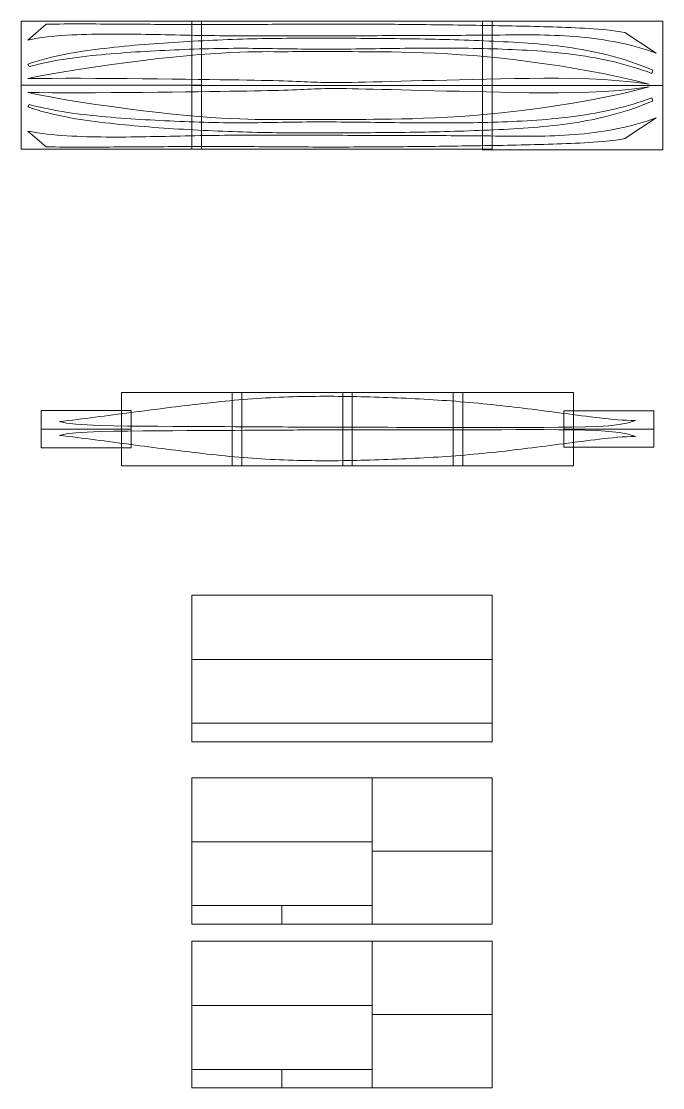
# Model space of a CAD drawing. Header units: millimetres. Extents: x -751 to 39822, y -9875 to 9310.
# Drawn here: x 13881 to 19221, y -9875 to -997 of the extents above; entities that cross this region are included whole.
import ezdxf

# ---------------------------------------------------------------- set-up
doc = ezdxf.new("R2010")
doc.units = ezdxf.units.MM
doc.header["$MEASUREMENT"] = 0
doc.layers.get('0').update_dxf_attribs({"lineweight": 0})

# ---------------------------------------------------------------- blocks, each defined once
blk = doc.blocks.new('sheet_1')
for points in [[(0, 1220), (0, 685.4), (2500, 685.4), (2500, 1220)], [(0, 155.5), (0, 0), (2500, 0), (2500, 155.5)]]:
    blk.add_lwpolyline(points, close=True)
at = {"color": 1}
blk.add_lwpolyline([(0, 0), (0, 685.4), (2500, 685.4), (2500, 155.5), (0, 155.5)], dxfattribs=at)
blk = doc.blocks.new('sheet_2')
for points in [[(0, 1220), (0, 687.7), (1499.8, 687.7), (1499.8, 1220)], [(1499.8, 1220), (1499.8, 610), (2500, 610), (2500, 1220)], [(0, 687.7), (0, 155.5), (1499.8, 155.5), (1499.8, 687.7)], [(749.9, 0), (749.9, 155.5), (0, 155.5), (0, 0)], [(1499.8, 0), (1499.8, 155.5), (749.9, 155.5), (749.9, 0)]]:
    blk.add_lwpolyline(points, close=True)
at = {"color": 1}
blk.add_lwpolyline([(2500, 0), (1499.8, 0), (1499.8, 610), (2500, 610)], close=True, dxfattribs=at)
blk = doc.blocks.new('sheet_3')
for points in [[(1499.8, 1220), (1499.8, 685.4), (0, 685.4), (0, 1220)], [(1499.8, 610), (2500, 610), (2500, 1220), (1499.8, 1220)], [(0, 0), (0, 150.7), (749.9, 150.7), (749.9, 0)], [(749.9, 0), (749.9, 150.7), (1499.8, 150.7), (1499.8, 0)]]:
    blk.add_lwpolyline(points, close=True)
at = {"color": 1}
for points in [[(0, 685.4), (1499.8, 685.4), (1499.8, 150.7), (0, 150.7)], [(1499.8, 0), (1499.8, 610), (2500, 610), (2500, 0)]]:
    blk.add_lwpolyline(points, close=True, dxfattribs=at)

msp = doc.modelspace()

# ---------------------------------------------------------------- linework, layer by layer
for points in [[(13881.01128, -997.11816), (13881.01128, -1529.37242), (15380.83937, -1529.37242), (15380.83937, -997.11816)], [(15300.83937, -997.11816), (15300.83937, -1531.75929), (17800.83937, -1531.75929), (17800.83937, -997.11816)], [(19220.66746, -997.11816), (19220.66746, -1531.75929), (17720.83937, -1531.75929), (17720.83937, -997.11816)], [(13881.01128, -1529.37242), (13881.01128, -2061.62668), (15380.83937, -2061.62668), (15380.83937, -1529.37242)], [(14716.37805, -4696.66227), (15716.54996, -4696.66227), (15716.54996, -4086.66227), (14716.37805, -4086.66227)], [(16556.72186, -4086.66227), (16556.72186, -4696.66227), (17556.89377, -4696.66227), (17556.89377, -4086.66227)], [(14796.37805, -4391.66227), (14796.37805, -4236.17079), (14046.464, -4236.17079), (14046.464, -4391.66227)], [(18397.06568, -4391.66227), (18397.06568, -4240.94453), (19146.97973, -4240.94453), (19146.97973, -4391.66227)], [(14046.464, -4391.66227), (14046.464, -4547.15375), (14796.37805, -4547.15375), (14796.37805, -4391.66227)], [(19146.97973, -4391.66227), (19146.97973, -4542.38001), (18397.06568, -4542.38001), (18397.06568, -4391.66227)]]:
    msp.add_lwpolyline(points, close=True)
at = {"color": 252}
for points in [[(19167.24761, -1262.11827), (18905.59743, -1089.7511), (18868.49477, -1083.54884), (18831.2831, -1078.05924), (18793.97501, -1073.2245), (18756.58142, -1068.98463), (18719.11153, -1065.28291), (18681.58132, -1062.06045), (18643.99833, -1059.25832), (18606.37517, -1056.81668), (18568.72611, -1054.67979), (18531.057, -1052.78659), (18493.38211, -1051.08039), (18455.71237, -1049.50225), (18418.055, -1048.01532), (18380.40842, -1046.6125), (18342.76929, -1045.28877), (18305.13597, -1044.04117), (18267.50852, -1042.86358), (18229.88361, -1041.75304), (18192.25961, -1040.70357), (18154.63658, -1039.71106), (18117.01117, -1038.77156), (18079.38008, -1037.87999), (18041.74504, -1037.03133), (18004.10105, -1036.22158), (17966.44981, -1035.44878), (17928.79308, -1034.70788), (17891.13087, -1033.99789), (17853.46492, -1033.31586), (17815.79359, -1032.6578), (17778.12196, -1032.02271), (17740.44838, -1031.4076), (17702.7746, -1030.8085), (17665.10063, -1030.22439), (17627.42821, -1029.65133), (17589.76075, -1029.08726), (17552.0949, -1028.5303), (17514.43233, -1027.98139), (17476.77304, -1027.4414), (17439.11528, -1026.91357), (17401.45905, -1026.39868), (17363.80434, -1025.89784), (17326.14942, -1025.41294), (17288.49598, -1024.94511), (17250.84059, -1024.49724), (17213.18494, -1024.06944), (17175.529, -1023.66454), (17137.87106, -1023.28365), (17100.21112, -1022.92678), (17062.54919, -1022.59286), (17024.88528, -1022.28192), (16987.2211, -1021.9919), (16949.55664, -1021.72395), (16911.89024, -1021.47499), (16874.22358, -1021.24603), (16836.55672, -1021.03401), (16798.88961, -1020.84), (16761.2223, -1020.66305), (16723.55647, -1020.50005), (16685.89046, -1020.3531), (16648.22595, -1020.22115), (16610.56122, -1020.10726), (16572.89793, -1020.01228), (16535.23438, -1019.93837), (16497.57054, -1019.88645), (16459.9064, -1019.85855), (16422.24362, -1019.85659), (16384.5805, -1019.88166), (16346.9187, -1019.93579), (16309.25482, -1020.01987), (16271.59221, -1020.13695), (16233.9275, -1020.28604), (16196.26412, -1020.4641), (16158.60043, -1020.66618), (16120.93646, -1020.8903), (16083.27227, -1021.13139), (16045.60791, -1021.3855), (16007.94344, -1021.64855), (15970.28059, -1021.91766), (15932.61603, -1022.18777), (15894.9532, -1022.45489), (15857.28876, -1022.71596), (15819.62613, -1022.96708), (15781.962, -1023.20412), (15744.29805, -1023.42627), (15706.63603, -1023.63035), (15668.97427, -1023.81342), (15631.31109, -1023.97554), (15593.64823, -1024.11268), (15555.98401, -1024.22372), (15518.32186, -1024.3048), (15480.65739, -1024.35588), (15442.99301, -1024.37292), (15405.32942, -1024.35502), (15367.66513, -1024.29913), (15329.99992, -1024.2091), (15292.3346, -1024.08816), (15254.66947, -1023.93818), (15217.00449, -1023.76428), (15179.33892, -1023.56935), (15141.67359, -1023.35632), (15104.00946, -1023.12841), (15066.34445, -1022.89042), (15028.68038, -1022.6445), (14991.01654, -1022.39454), (14953.35472, -1022.14463), (14915.69171, -1021.89562), (14878.03088, -1021.64872), (14840.36883, -1021.40379), (14802.70793, -1021.16188), (14765.04682, -1020.92299), (14727.38483, -1020.6871), (14689.7228, -1020.45413), (14652.06073, -1020.22427), (14614.39742, -1019.99827), (14576.73305, -1019.77639), (14539.06778, -1019.55837), (14501.4016, -1019.34542), (14463.73404, -1019.14745), (14426.06608, -1018.98141), (14388.39849, -1018.86544), (14350.73106, -1018.81649), (14313.06443, -1018.85047), (14275.39974, -1018.98553), (14237.73742, -1019.23871), (14200.07728, -1019.6268), (14162.42044, -1020.16807), (14124.76721, -1020.87727), (14087.1187, -1021.77363), (13934.43113, -1152.88462), (13974.77065, -1145.19217), (14015.2386, -1138.40924), (14055.82077, -1132.46891), (14096.50392, -1127.30709), (14137.27621, -1122.85633), (14178.12309, -1119.04961), (14219.03167, -1115.82173), (14259.98957, -1113.10747), (14300.98192, -1110.83873), (14341.99636, -1108.94925), (14383.01981, -1107.37498), (14424.04391, -1106.06772), (14465.0677, -1105.01042), (14506.09156, -1104.18621), (14547.11567, -1103.58198), (14588.14004, -1103.18182), (14629.16523, -1102.96961), (14670.18888, -1102.93145), (14711.21389, -1103.05128), (14752.23979, -1103.3142), (14793.26524, -1103.7051), (14834.29111, -1104.20902), (14875.31776, -1104.81088), (14916.34418, -1105.4968), (14957.37107, -1106.25277), (14998.39808, -1107.06471), (15039.42541, -1107.9186), (15080.45255, -1108.80059), (15121.47951, -1109.69652), (15162.50733, -1110.5915), (15203.53449, -1111.47142), (15244.56184, -1112.32333), (15285.58887, -1113.13434), (15326.61563, -1113.9002), (15367.64267, -1114.61714), (15408.66952, -1115.2831), (15449.69706, -1115.89505), (15490.72446, -1116.45092), (15531.75179, -1116.94684), (15572.78076, -1117.37982), (15613.80888, -1117.74768), (15654.83955, -1118.04768), (15695.87114, -1118.27657), (15736.90191, -1118.43652), (15777.93347, -1118.53448), (15818.96741, -1118.57845), (15860.00025, -1118.57642), (15901.03357, -1118.53632), (15942.06897, -1118.46627), (15983.10125, -1118.37525), (16024.1371, -1118.27024), (16065.16964, -1118.15915), (16106.20383, -1118.05111), (16147.23789, -1117.95305), (16188.27011, -1117.86702), (16229.30389, -1117.79093), (16270.33589, -1117.72187), (16311.36782, -1117.65875), (16352.39969, -1117.59969), (16393.43157, -1117.54062), (16434.46342, -1117.48258), (16475.49703, -1117.42054), (16516.52899, -1117.35449), (16557.56104, -1117.28139), (16598.5949, -1117.19935), (16639.62886, -1117.1093), (16680.6629, -1117.01322), (16721.69534, -1116.91023), (16762.72955, -1116.80313), (16803.76377, -1116.69207), (16844.79635, -1116.57806), (16885.83064, -1116.462), (16926.86324, -1116.34592), (16967.89586, -1116.22879), (17008.92675, -1116.11374), (17049.95932, -1115.99973), (17090.99022, -1115.88458), (17132.02286, -1115.76555), (17173.05387, -1115.64144), (17214.0867, -1115.50739), (17255.11796, -1115.36328), (17296.14941, -1115.20524), (17337.18104, -1115.03213), (17378.21461, -1114.84009), (17419.24675, -1114.62797), (17460.28087, -1114.39296), (17501.31527, -1114.13591), (17542.34824, -1113.85781), (17583.38316, -1113.56079), (17624.41826, -1113.24871), (17665.45186, -1112.9216), (17706.48731, -1112.58256), (17747.5212, -1112.23257), (17788.55351, -1111.87444), (17829.58588, -1111.51133), (17870.61662, -1111.1432), (17911.64562, -1110.77806), (17952.67425, -1110.44298), (17993.70036, -1110.17178), (18034.72695, -1109.99566), (18075.75022, -1109.9475), (18116.77143, -1110.06032), (18157.79356, -1110.36607), (18198.81282, -1110.89697), (18239.83216, -1111.68677), (18280.84949, -1112.76664), (18321.86439, -1114.16948), (18362.87477, -1115.92629), (18403.87188, -1118.0589), (18444.8503, -1120.59438), (18485.7945, -1123.55441), (18526.70248, -1126.96506), (18567.56036, -1130.85012), (18608.36445, -1135.23447), (18649.1009, -1140.14098), (18689.76601, -1145.59569), (18730.34763, -1151.62041), (18770.83865, -1158.24201), (18811.22523, -1165.48225), (18851.49019, -1173.36205), (18891.61627, -1181.90614), (18931.58968, -1191.13333), (18971.38979, -1201.06827), (19011.00277, -1211.73191), (19050.41311, -1223.14706), (19089.60188, -1235.3355), (19128.5519, -1248.31801), (19167.24761, -1262.11827)], [(19138.96103, -1404.14002), (19129.953, -1430.093), (19091.82348, -1416.01046), (19053.42467, -1402.60481), (19014.77375, -1389.85679), (18975.88956, -1377.75003), (18936.78583, -1366.26863), (18897.48312, -1355.39454), (18857.99687, -1345.11222), (18818.34762, -1335.40415), (18778.54743, -1326.25302), (18738.61854, -1317.64134), (18698.57638, -1309.55457), (18658.43812, -1301.97328), (18618.22259, -1294.88212), (18577.94694, -1288.26337), (18537.62493, -1282.09991), (18497.26527, -1276.37307), (18456.86822, -1271.06201), (18416.43743, -1266.14527), (18375.97314, -1261.60424), (18335.47731, -1257.41691), (18294.95022, -1253.56212), (18254.39548, -1250.02113), (18213.81336, -1246.77259), (18173.2075, -1243.79691), (18132.57817, -1241.07191), (18091.92562, -1238.57777), (18051.2535, -1236.29423), (18010.56205, -1234.20062), (17969.85493, -1232.27667), (17929.13227, -1230.51171), (17888.39584, -1228.89949), (17847.64737, -1227.43717), (17806.88861, -1226.11968), (17766.12131, -1224.94314), (17725.34553, -1223.90249), (17684.5664, -1222.99388), (17643.78058, -1222.21305), (17602.99492, -1221.55516), (17562.20776, -1221.01648), (17521.42424, -1220.59282), (17480.64271, -1220.28012), (17439.86495, -1220.07262), (17399.09268, -1219.96698), (17358.32596, -1219.95843), (17317.56831, -1220.03722), (17276.81472, -1220.19785), (17236.06528, -1220.43169), (17195.3201, -1220.73146), (17154.57588, -1221.08933), (17113.83612, -1221.49721), (17073.09752, -1221.94727), (17032.35847, -1222.43306), (16991.61741, -1222.9449), (16950.87607, -1223.47791), (16910.1346, -1224.02175), (16869.38799, -1224.57061), (16828.63804, -1225.11537), (16787.88314, -1225.65007), (16747.12517, -1226.16593), (16706.36405, -1226.65652), (16665.59996, -1227.11304), (16624.83298, -1227.53057), (16584.06491, -1227.90016), (16543.29753, -1228.21473), (16502.52922, -1228.46831), (16461.7618, -1228.65095), (16420.99532, -1228.75842), (16380.22991, -1228.78105), (16339.46903, -1228.71246), (16298.70769, -1228.54514), (16257.95277, -1228.27172), (16217.2009, -1227.88961), (16176.45195, -1227.41034), (16135.70731, -1226.85712), (16094.96336, -1226.2487), (16054.22321, -1225.60764), (16013.48154, -1224.95251), (15972.73978, -1224.30516), (15931.99767, -1223.68491), (15891.25325, -1223.11475), (15850.50628, -1222.61248), (15809.75648, -1222.20025), (15769.00191, -1221.89889), (15728.244, -1221.72857), (15687.4791, -1221.71006), (15646.70868, -1221.8615), (15605.93438, -1222.18817), (15565.15459, -1222.6814), (15524.37281, -1223.3338), (15483.58997, -1224.13826), (15442.80803, -1225.08667), (15402.0291, -1226.17314), (15361.2548, -1227.38973), (15320.48575, -1228.72831), (15279.72423, -1230.18214), (15238.97236, -1231.7438), (15198.2304, -1233.40583), (15157.50118, -1235.15998), (15116.78578, -1237.00033), (15076.08549, -1238.91877), (15035.40131, -1240.9165), (14994.73192, -1243.00349), (14954.07435, -1245.18851), (14913.42827, -1247.48273), (14872.79289, -1249.89631), (14832.16469, -1252.43969), (14791.5439, -1255.12136), (14750.92816, -1257.95398), (14710.31736, -1260.94567), (14669.70848, -1264.10844), (14629.10024, -1267.45037), (14588.49197, -1270.98299), (14547.88085, -1274.71575), (14507.26724, -1278.66066), (14466.65263, -1282.83333), (14426.05166, -1287.26934), (14385.47909, -1292.00562), (14344.94921, -1297.07859), (14304.47577, -1302.52516), (14264.07509, -1308.38179), (14223.76076, -1314.68556), (14183.54755, -1321.47257), (14143.44975, -1328.78006), (14103.48282, -1336.64331), (14063.66169, -1345.10143), (14024.00048, -1354.18848), (13984.51296, -1363.94273), (13945.21572, -1374.40064), (13945.21572, -1374.40064), (13934.43113, -1353.81367), (13973.36703, -1340.67724), (14012.52624, -1328.39544), (14051.89422, -1316.92555), (14091.45663, -1306.2239), (14131.19894, -1296.24676), (14171.10864, -1286.95267), (14211.17035, -1278.29672), (14251.37076, -1270.23539), (14291.69512, -1262.72769), (14332.12912, -1255.72737), (14372.65921, -1249.19346), (14413.27003, -1243.08239), (14453.95026, -1237.35035), (14494.68216, -1231.9541), (14535.45426, -1226.85013), (14576.25253, -1221.99561), (14617.06286, -1217.35325), (14657.88493, -1212.91003), (14698.71746, -1208.65795), (14739.55971, -1204.59009), (14780.41262, -1200.6983), (14821.27575, -1196.97667), (14862.14754, -1193.41619), (14903.02958, -1190.00995), (14943.92061, -1186.75065), (14984.82107, -1183.63151), (15025.7297, -1180.64355), (15066.64692, -1177.78068), (15107.57249, -1175.03493), (15148.50583, -1172.39918), (15189.44685, -1169.86666), (15230.39447, -1167.42821), (15271.35028, -1165.07996), (15312.31278, -1162.81951), (15353.28243, -1160.65043), (15394.25754, -1158.57236), (15435.23876, -1156.58835), (15476.22555, -1154.69942), (15517.21929, -1152.90557), (15558.21568, -1151.20981), (15599.21762, -1149.61201), (15640.22506, -1148.11537), (15681.23463, -1146.71985), (15722.24967, -1145.42737), (15763.26849, -1144.23875), (15804.28937, -1143.15633), (15845.31227, -1142.18199), (15886.3406, -1141.31575), (15927.36926, -1140.55739), (15968.40001, -1139.90303), (16009.43291, -1139.34693), (16050.46636, -1138.8816), (16091.50213, -1138.50148), (16132.53861, -1138.20028), (16173.57587, -1137.97107), (16214.61399, -1137.80893), (16255.65136, -1137.70673), (16296.69143, -1137.65875), (16337.72922, -1137.65766), (16378.76648, -1137.69838), (16419.80331, -1137.77433), (16460.83977, -1137.87923), (16501.87425, -1138.00696), (16542.90853, -1138.15078), (16583.94095, -1138.30762), (16624.97152, -1138.4773), (16666.00019, -1138.66305), (16707.02861, -1138.86895), (16748.05503, -1139.0987), (16789.08274, -1139.35438), (16830.10848, -1139.63915), (16871.1338, -1139.95678), (16912.15869, -1140.30963), (16953.18476, -1140.70245), (16994.21031, -1141.1371), (17035.23529, -1141.61679), (17076.26137, -1142.14459), (17117.28847, -1142.7254), (17158.31659, -1143.36025), (17199.34397, -1144.05385), (17240.37398, -1144.80778), (17281.40488, -1145.62555), (17322.43495, -1146.50954), (17363.46588, -1147.46025), (17404.49593, -1148.48123), (17445.52507, -1149.57401), (17486.5533, -1150.73976), (17527.57887, -1151.98253), (17568.60177, -1153.30351), (17609.62197, -1154.70404), (17650.63944, -1156.18786), (17691.65247, -1157.75545), (17732.66272, -1159.40921), (17773.66676, -1161.1528), (17814.66629, -1162.98627), (17855.65958, -1164.9128), (17896.64823, -1166.93816), (17937.62693, -1169.08245), (17978.59535, -1171.37073), (18019.54643, -1173.82662), (18060.48155, -1176.47434), (18101.39702, -1179.33891), (18142.28744, -1182.44517), (18183.15083, -1185.81612), (18223.98689, -1189.4758), (18264.79022, -1193.44989), (18305.55881, -1197.76291), (18346.289, -1202.43717), (18386.97877, -1207.49805), (18427.62442, -1212.97141), (18468.22228, -1218.87923), (18508.77205, -1225.24639), (18549.26493, -1232.09717), (18589.69059, -1239.44786), (18630.03016, -1247.3155), (18670.26483, -1255.71594), (18710.38082, -1264.66697), (18750.36099, -1274.1853), (18790.18821, -1284.28578), (18829.84535, -1294.98514), (18869.31355, -1306.30126), (18908.58078, -1318.2489), (18947.62647, -1330.84574), (18986.4352, -1344.10869), (19024.98813, -1358.05243), (19063.2732, -1372.69492), (19101.26988, -1388.05182), (19138.96103, -1404.14002), (19138.96103, -1404.14002)], [(19108.64164, -1520.31898), (18988.62711, -1489.51553), (18863.64387, -1460.88838), (18738.52347, -1434.91349), (18613.39969, -1411.12148), (18488.4791, -1389.20247), (18364.02249, -1368.97645), (18240.35835, -1350.36146), (18117.86093, -1333.35142), (17996.94846, -1317.99949), (17878.06291, -1304.39745), (17761.66487, -1292.66147), (17648.17429, -1282.8144), (17537.93998, -1274.69656), (17431.30401, -1268.13252), (17328.60842, -1262.94736), (17230.19866, -1258.96244), (17136.41509, -1256.00046), (17047.60314, -1253.88346), (16964.10487, -1252.4343), (16886.26403, -1251.47537), (16814.42267, -1250.82852), (16748.88212, -1250.32543), (16689.43596, -1249.89837), (16635.55578, -1249.54141), (16586.70142, -1249.25151), (16542.33778, -1249.02444), (16501.92977, -1248.85646), (16464.9406, -1248.74351), (16430.83348, -1248.68137), (16399.07162, -1248.66647), (16369.11994, -1248.69339), (16340.44335, -1248.75842), (16312.52367, -1248.85443), (16284.9308, -1248.97449), (16257.25327, -1249.11046), (16229.07789, -1249.25439), (16199.99659, -1249.39731), (16169.59448, -1249.53058), (16137.46179, -1249.64437), (16103.18872, -1249.72836), (16066.36041, -1249.77543), (16026.56877, -1249.77346), (15983.39893, -1249.71758), (15936.40555, -1249.67948), (15885.07215, -1249.85152), (15828.88735, -1250.43843), (15767.33299, -1251.64544), (15699.89599, -1253.67439), (15626.05988, -1256.7295), (15545.30651, -1261.0116), (15457.12344, -1266.72338), (15360.99256, -1274.06652), (15256.40044, -1283.24236), (15142.96049, -1294.42954), (15021.81553, -1307.55947), (14895.08849, -1322.39951), (14764.91248, -1338.71444), (14633.41651, -1356.26854), (14502.71657, -1374.82849), (14374.91444, -1394.15756), (14252.08648, -1414.02053), (14136.27549, -1434.18355), (14029.45951, -1454.40856), (13934.43113, -1474.32009), (14028.74538, -1472.79251), (14135.08536, -1471.78244), (14250.28641, -1471.3315), (14372.39335, -1471.36842), (14499.39826, -1471.82054), (14629.25339, -1472.61251), (14759.88932, -1473.67051), (14889.22341, -1474.92137), (15015.15949, -1476.29043), (15135.59545, -1477.70436), (15248.44037, -1479.08951), (15352.57647, -1480.40337), (15448.39442, -1481.65051), (15536.41425, -1482.84143), (15617.16085, -1483.98748), (15691.15613, -1485.10051), (15758.91994, -1486.19338), (15820.98061, -1487.27949), (15877.86137, -1488.37457), (15930.08885, -1489.49437), (15978.18798, -1490.65853), (16022.68201, -1491.88451), (16063.98918, -1493.17449), (16102.4651, -1494.52137), (16138.4569, -1495.91142), (16172.31002, -1497.3284), (16204.36652, -1498.74945), (16234.97013, -1500.1495), (16264.46122, -1501.49942), (16293.18016, -1502.76536), (16321.47237, -1503.90954), (16349.68499, -1504.89337), (16378.21935, -1505.68145), (16407.63594, -1506.2604), (16438.53758, -1506.62142), (16471.5271, -1506.76146), (16507.20902, -1506.67442), (16546.18109, -1506.35946), (16589.04105, -1505.81336), (16636.38665, -1505.03544), (16688.80886, -1504.02638), (16746.90543, -1502.78551), (16811.25727, -1501.31451), (16882.09617, -1499.62236), (16959.10559, -1497.73447), (17041.91636, -1495.67537), (17130.16273, -1493.47048), (17223.47387, -1491.1435), (17321.48739, -1488.72051), (17423.83245, -1486.22539), (17530.14331, -1483.68149), (17640.05419, -1481.1144), (17753.19425, -1478.55137), (17869.20113, -1476.03152), (17987.69891, -1473.73045), (18108.32012, -1471.92349), (18230.71425, -1470.9124), (18354.55449, -1471.03449), (18479.53604, -1472.66839), (18605.39304, -1476.24539), (18731.8952, -1482.26536), (18858.83932, -1491.29946), (18986.06115, -1504.00251), (19108.64164, -1520.31898)], [(19108.64164, -1543.20393), (18988.62711, -1574.00738), (18863.64387, -1602.63453), (18738.52347, -1628.60942), (18613.39969, -1652.40143), (18488.4791, -1674.32044), (18364.02249, -1694.54646), (18240.35835, -1713.16145), (18117.86093, -1730.17149), (17996.94846, -1745.52342), (17878.06291, -1759.12546), (17761.66487, -1770.86144), (17648.17429, -1780.70851), (17537.93998, -1788.82635), (17431.30401, -1795.39039), (17328.60842, -1800.57555), (17230.19866, -1804.56047), (17136.41509, -1807.52245), (17047.60314, -1809.63945), (16964.10487, -1811.08861), (16886.26403, -1812.04754), (16814.42267, -1812.6944), (16748.88212, -1813.19748), (16689.43596, -1813.62454), (16635.55578, -1813.9815), (16586.70142, -1814.2714), (16542.33778, -1814.49847), (16501.92977, -1814.66645), (16464.9406, -1814.7794), (16430.83348, -1814.84154), (16399.07162, -1814.85644), (16369.11994, -1814.82952), (16340.44335, -1814.7645), (16312.52367, -1814.66848), (16284.9308, -1814.54843), (16257.25327, -1814.41245), (16229.07789, -1814.26852), (16199.99659, -1814.1256), (16169.59448, -1813.99234), (16137.46179, -1813.87854), (16103.18872, -1813.79455), (16066.36041, -1813.74748), (16026.56877, -1813.74945), (15983.39893, -1813.80533), (15936.40555, -1813.84343), (15885.07215, -1813.67139), (15828.88735, -1813.08448), (15767.33299, -1811.87747), (15699.89599, -1809.84852), (15626.05988, -1806.79341), (15545.30651, -1802.51131), (15457.12344, -1796.79953), (15360.99256, -1789.45639), (15256.40044, -1780.28055), (15142.96049, -1769.09338), (15021.81553, -1755.96344), (14895.08849, -1741.1234), (14764.91248, -1724.80848), (14633.41651, -1707.25437), (14502.71657, -1688.69442), (14374.91444, -1669.36536), (14252.08648, -1649.50239), (14136.27549, -1629.33936), (14029.45951, -1609.11435), (13934.43113, -1589.20282), (14028.74538, -1590.7304), (14135.08536, -1591.74047), (14250.28641, -1592.19141), (14372.39335, -1592.15449), (14499.39826, -1591.70237), (14629.25339, -1590.9104), (14759.88932, -1589.85241), (14889.22341, -1588.60154), (15015.15949, -1587.23248), (15135.59545, -1585.81855), (15248.44037, -1584.4334), (15352.57647, -1583.11954), (15448.39442, -1581.8724), (15536.41425, -1580.68148), (15617.16085, -1579.53543), (15691.15613, -1578.42241), (15758.91994, -1577.32953), (15820.98061, -1576.24342), (15877.86137, -1575.14835), (15930.08885, -1574.02854), (15978.18798, -1572.86438), (16022.68201, -1571.6384), (16063.98918, -1570.34842), (16102.4651, -1569.00155), (16138.4569, -1567.61149), (16172.31002, -1566.19451), (16204.36652, -1564.77346), (16234.97013, -1563.37341), (16264.46122, -1562.02349), (16293.18016, -1560.75755), (16321.47237, -1559.61337), (16349.68499, -1558.62954), (16378.21935, -1557.84146), (16407.63594, -1557.26251), (16438.53758, -1556.90149), (16471.5271, -1556.76146), (16507.20902, -1556.84849), (16546.18109, -1557.16345), (16589.04105, -1557.70955), (16636.38665, -1558.48747), (16688.80886, -1559.49653), (16746.90543, -1560.7374), (16811.25727, -1562.2084), (16882.09617, -1563.90055), (16959.10559, -1565.78845), (17041.91636, -1567.84754), (17130.16273, -1570.05243), (17223.47387, -1572.37941), (17321.48739, -1574.8024), (17423.83245, -1577.29752), (17530.14331, -1579.84142), (17640.05419, -1582.40851), (17753.19425, -1584.97154), (17869.20113, -1587.49139), (17987.69891, -1589.79246), (18108.32012, -1591.59942), (18230.71425, -1592.61051), (18354.55449, -1592.48842), (18479.53604, -1590.85452), (18605.39304, -1587.27752), (18731.8952, -1581.25755), (18858.83932, -1572.22345), (18986.06115, -1559.5204), (19108.64164, -1543.20393)], [(19138.96103, -1659.38289), (19129.953, -1633.42991), (19091.82348, -1647.51245), (19053.42467, -1660.9181), (19014.77375, -1673.66613), (18975.88956, -1685.77288), (18936.78583, -1697.25429), (18897.48312, -1708.12837), (18857.99687, -1718.41069), (18818.34762, -1728.11876), (18778.54743, -1737.26989), (18738.61854, -1745.88157), (18698.57638, -1753.96834), (18658.43812, -1761.54963), (18618.22259, -1768.64079), (18577.94694, -1775.25954), (18537.62493, -1781.423), (18497.26527, -1787.14984), (18456.86822, -1792.4609), (18416.43743, -1797.37764), (18375.97314, -1801.91867), (18335.47731, -1806.106), (18294.95022, -1809.96079), (18254.39548, -1813.50178), (18213.81336, -1816.75032), (18173.2075, -1819.726), (18132.57817, -1822.451), (18091.92562, -1824.94514), (18051.2535, -1827.22868), (18010.56205, -1829.32229), (17969.85493, -1831.24624), (17929.13227, -1833.0112), (17888.39584, -1834.62342), (17847.64737, -1836.08574), (17806.88861, -1837.40323), (17766.12131, -1838.57977), (17725.34553, -1839.62042), (17684.5664, -1840.52903), (17643.78058, -1841.30986), (17602.99492, -1841.96775), (17562.20776, -1842.50643), (17521.42424, -1842.93009), (17480.64271, -1843.24279), (17439.86495, -1843.45029), (17399.09268, -1843.55593), (17358.32596, -1843.56448), (17317.56831, -1843.48569), (17276.81472, -1843.32506), (17236.06528, -1843.09122), (17195.3201, -1842.79145), (17154.57588, -1842.43359), (17113.83612, -1842.02571), (17073.09752, -1841.57564), (17032.35847, -1841.08985), (16991.61741, -1840.57801), (16950.87607, -1840.045), (16910.1346, -1839.50116), (16869.38799, -1838.9523), (16828.63804, -1838.40754), (16787.88314, -1837.87284), (16747.12517, -1837.35698), (16706.36405, -1836.86639), (16665.59996, -1836.40987), (16624.83298, -1835.99234), (16584.06491, -1835.62275), (16543.29753, -1835.30819), (16502.52922, -1835.0546), (16461.7618, -1834.87196), (16420.99532, -1834.7645), (16380.22991, -1834.74186), (16339.46903, -1834.81045), (16298.70769, -1834.97777), (16257.95277, -1835.25119), (16217.2009, -1835.6333), (16176.45195, -1836.11257), (16135.70731, -1836.66579), (16094.96336, -1837.27421), (16054.22321, -1837.91527), (16013.48154, -1838.57041), (15972.73978, -1839.21775), (15931.99767, -1839.838), (15891.25325, -1840.40816), (15850.50628, -1840.91044), (15809.75648, -1841.32266), (15769.00191, -1841.62402), (15728.244, -1841.79434), (15687.4791, -1841.81286), (15646.70868, -1841.66141), (15605.93438, -1841.33474), (15565.15459, -1840.84151), (15524.37281, -1840.18911), (15483.58997, -1839.38465), (15442.80803, -1838.43624), (15402.0291, -1837.34977), (15361.2548, -1836.13318), (15320.48575, -1834.7946), (15279.72423, -1833.34077), (15238.97236, -1831.77911), (15198.2304, -1830.11708), (15157.50118, -1828.36293), (15116.78578, -1826.52258), (15076.08549, -1824.60414), (15035.40131, -1822.60641), (14994.73192, -1820.51942), (14954.07435, -1818.3344), (14913.42827, -1816.04018), (14872.79289, -1813.6266), (14832.16469, -1811.08322), (14791.5439, -1808.40155), (14750.92816, -1805.56893), (14710.31736, -1802.57724), (14669.70848, -1799.41448), (14629.10024, -1796.07254), (14588.49197, -1792.53992), (14547.88085, -1788.80716), (14507.26724, -1784.86225), (14466.65263, -1780.68958), (14426.05166, -1776.25357), (14385.47909, -1771.51729), (14344.94921, -1766.44433), (14304.47577, -1760.99775), (14264.07509, -1755.14112), (14223.76076, -1748.83735), (14183.54755, -1742.05035), (14143.44975, -1734.74285), (14103.48282, -1726.87961), (14063.66169, -1718.42148), (14024.00048, -1709.33443), (13984.51296, -1699.58018), (13945.21572, -1689.12227), (13945.21572, -1689.12227), (13934.43113, -1709.70924), (13973.36703, -1722.84567), (14012.52624, -1735.12748), (14051.89422, -1746.59736), (14091.45663, -1757.29901), (14131.19894, -1767.27615), (14171.10864, -1776.57024), (14211.17035, -1785.22619), (14251.37076, -1793.28752), (14291.69512, -1800.79522), (14332.12912, -1807.79554), (14372.65921, -1814.32946), (14413.27003, -1820.44052), (14453.95026, -1826.17256), (14494.68216, -1831.56881), (14535.45426, -1836.67278), (14576.25253, -1841.5273), (14617.06286, -1846.16966), (14657.88493, -1850.61289), (14698.71746, -1854.86496), (14739.55971, -1858.93283), (14780.41262, -1862.82461), (14821.27575, -1866.54624), (14862.14754, -1870.10672), (14903.02958, -1873.51296), (14943.92061, -1876.77226), (14984.82107, -1879.8914), (15025.7297, -1882.87936), (15066.64692, -1885.74223), (15107.57249, -1888.48798), (15148.50583, -1891.12373), (15189.44685, -1893.65625), (15230.39447, -1896.0947), (15271.35028, -1898.44295), (15312.31278, -1900.7034), (15353.28243, -1902.87248), (15394.25754, -1904.95055), (15435.23876, -1906.93456), (15476.22555, -1908.82349), (15517.21929, -1910.61734), (15558.21568, -1912.3131), (15599.21762, -1913.91091), (15640.22506, -1915.40754), (15681.23463, -1916.80306), (15722.24967, -1918.09554), (15763.26849, -1919.28416), (15804.28937, -1920.36658), (15845.31227, -1921.34093), (15886.3406, -1922.20716), (15927.36926, -1922.96552), (15968.40001, -1923.61988), (16009.43291, -1924.17598), (16050.46636, -1924.64131), (16091.50213, -1925.02143), (16132.53861, -1925.32263), (16173.57587, -1925.55184), (16214.61399, -1925.71398), (16255.65136, -1925.81618), (16296.69143, -1925.86416), (16337.72922, -1925.86525), (16378.76648, -1925.82453), (16419.80331, -1925.74858), (16460.83977, -1925.64369), (16501.87425, -1925.51595), (16542.90853, -1925.37213), (16583.94095, -1925.21529), (16624.97152, -1925.04561), (16666.00019, -1924.85986), (16707.02861, -1924.65396), (16748.05503, -1924.42421), (16789.08274, -1924.16854), (16830.10848, -1923.88376), (16871.1338, -1923.56613), (16912.15869, -1923.21328), (16953.18476, -1922.82046), (16994.21031, -1922.38581), (17035.23529, -1921.90612), (17076.26137, -1921.37832), (17117.28847, -1920.79751), (17158.31659, -1920.16266), (17199.34397, -1919.46906), (17240.37398, -1918.71514), (17281.40488, -1917.89736), (17322.43495, -1917.01337), (17363.46588, -1916.06266), (17404.49593, -1915.04168), (17445.52507, -1913.9489), (17486.5533, -1912.78315), (17527.57887, -1911.54038), (17568.60177, -1910.2194), (17609.62197, -1908.81887), (17650.63944, -1907.33505), (17691.65247, -1905.76746), (17732.66272, -1904.11371), (17773.66676, -1902.37011), (17814.66629, -1900.53664), (17855.65958, -1898.61012), (17896.64823, -1896.58475), (17937.62693, -1894.44046), (17978.59535, -1892.15218), (18019.54643, -1889.6963), (18060.48155, -1887.04857), (18101.39702, -1884.184), (18142.28744, -1881.07774), (18183.15083, -1877.70679), (18223.98689, -1874.04711), (18264.79022, -1870.07302), (18305.55881, -1865.76001), (18346.289, -1861.08574), (18386.97877, -1856.02486), (18427.62442, -1850.5515), (18468.22228, -1844.64368), (18508.77205, -1838.27652), (18549.26493, -1831.42575), (18589.69059, -1824.07506), (18630.03016, -1816.20741), (18670.26483, -1807.80697), (18710.38082, -1798.85594), (18750.36099, -1789.33761), (18790.18821, -1779.23713), (18829.84535, -1768.53777), (18869.31355, -1757.22165), (18908.58078, -1745.27401), (18947.62647, -1732.67717), (18986.4352, -1719.41422), (19024.98813, -1705.47048), (19063.2732, -1690.82799), (19101.26988, -1675.47109), (19138.96103, -1659.38289), (19138.96103, -1659.38289)], [(19167.24761, -1801.40464), (18905.59743, -1973.77182), (18868.49477, -1979.97407), (18831.2831, -1985.46367), (18793.97501, -1990.29841), (18756.58142, -1994.53828), (18719.11153, -1998.24), (18681.58132, -2001.46247), (18643.99833, -2004.26459), (18606.37517, -2006.70623), (18568.72611, -2008.84312), (18531.057, -2010.73632), (18493.38211, -2012.44252), (18455.71237, -2014.02066), (18418.055, -2015.50759), (18380.40842, -2016.91041), (18342.76929, -2018.23414), (18305.13597, -2019.48175), (18267.50852, -2020.65933), (18229.88361, -2021.76987), (18192.25961, -2022.81934), (18154.63658, -2023.81186), (18117.01117, -2024.75135), (18079.38008, -2025.64292), (18041.74504, -2026.49158), (18004.10105, -2027.30133), (17966.44981, -2028.07413), (17928.79308, -2028.81504), (17891.13087, -2029.52502), (17853.46492, -2030.20705), (17815.79359, -2030.86511), (17778.12196, -2031.5002), (17740.44838, -2032.11531), (17702.7746, -2032.71441), (17665.10063, -2033.29852), (17627.42821, -2033.87159), (17589.76075, -2034.43565), (17552.0949, -2034.99261), (17514.43233, -2035.54152), (17476.77304, -2036.08151), (17439.11528, -2036.60934), (17401.45905, -2037.12424), (17363.80434, -2037.62507), (17326.14942, -2038.10997), (17288.49598, -2038.5778), (17250.84059, -2039.02567), (17213.18494, -2039.45347), (17175.529, -2039.85837), (17137.87106, -2040.23926), (17100.21112, -2040.59613), (17062.54919, -2040.93005), (17024.88528, -2041.24099), (16987.2211, -2041.53101), (16949.55664, -2041.79896), (16911.89024, -2042.04792), (16874.22358, -2042.27688), (16836.55672, -2042.4889), (16798.88961, -2042.68292), (16761.2223, -2042.85986), (16723.55647, -2043.02286), (16685.89046, -2043.16981), (16648.22595, -2043.30177), (16610.56122, -2043.41565), (16572.89793, -2043.51063), (16535.23438, -2043.58454), (16497.57054, -2043.63646), (16459.9064, -2043.66436), (16422.24362, -2043.66632), (16384.5805, -2043.64125), (16346.9187, -2043.58712), (16309.25482, -2043.50305), (16271.59221, -2043.38596), (16233.9275, -2043.23687), (16196.26412, -2043.05882), (16158.60043, -2042.85674), (16120.93646, -2042.63261), (16083.27227, -2042.39152), (16045.60791, -2042.13741), (16007.94344, -2041.87436), (15970.28059, -2041.60526), (15932.61603, -2041.33514), (15894.9532, -2041.06802), (15857.28876, -2040.80695), (15819.62613, -2040.55583), (15781.962, -2040.31879), (15744.29805, -2040.09665), (15706.63603, -2039.89256), (15668.97427, -2039.70949), (15631.31109, -2039.54737), (15593.64823, -2039.41023), (15555.98401, -2039.2992), (15518.32186, -2039.21811), (15480.65739, -2039.16703), (15442.99301, -2039.14999), (15405.32942, -2039.16789), (15367.66513, -2039.22379), (15329.99992, -2039.31381), (15292.3346, -2039.43475), (15254.66947, -2039.58473), (15217.00449, -2039.75863), (15179.33892, -2039.95356), (15141.67359, -2040.16659), (15104.00946, -2040.39451), (15066.34445, -2040.63249), (15028.68038, -2040.87841), (14991.01654, -2041.12837), (14953.35472, -2041.37829), (14915.69171, -2041.62729), (14878.03088, -2041.87419), (14840.36883, -2042.11912), (14802.70793, -2042.36103), (14765.04682, -2042.59992), (14727.38483, -2042.83582), (14689.7228, -2043.06878), (14652.06073, -2043.29864), (14614.39742, -2043.52465), (14576.73305, -2043.74652), (14539.06778, -2043.96454), (14501.4016, -2044.1775), (14463.73404, -2044.37546), (14426.06608, -2044.5415), (14388.39849, -2044.65747), (14350.73106, -2044.70642), (14313.06443, -2044.67244), (14275.39974, -2044.53739), (14237.73742, -2044.2842), (14200.07728, -2043.89611), (14162.42044, -2043.35484), (14124.76721, -2042.64564), (14087.1187, -2041.74928), (13934.43113, -1910.63829), (13974.77065, -1918.33074), (14015.2386, -1925.11367), (14055.82077, -1931.054), (14096.50392, -1936.21582), (14137.27621, -1940.66658), (14178.12309, -1944.47331), (14219.03167, -1947.70118), (14259.98957, -1950.41544), (14300.98192, -1952.68418), (14341.99636, -1954.57366), (14383.01981, -1956.14793), (14424.04391, -1957.45519), (14465.0677, -1958.51249), (14506.09156, -1959.3367), (14547.11567, -1959.94093), (14588.14004, -1960.34109), (14629.16523, -1960.5533), (14670.18888, -1960.59146), (14711.21389, -1960.47163), (14752.23979, -1960.20872), (14793.26524, -1959.81781), (14834.29111, -1959.31389), (14875.31776, -1958.71203), (14916.34418, -1958.02611), (14957.37107, -1957.27014), (14998.39808, -1956.4582), (15039.42541, -1955.60431), (15080.45255, -1954.72232), (15121.47951, -1953.82639), (15162.50733, -1952.93141), (15203.53449, -1952.05149), (15244.56184, -1951.19958), (15285.58887, -1950.38857), (15326.61563, -1949.62271), (15367.64267, -1948.90577), (15408.66952, -1948.23981), (15449.69706, -1947.62786), (15490.72446, -1947.07199), (15531.75179, -1946.57607), (15572.78076, -1946.14309), (15613.80888, -1945.77523), (15654.83955, -1945.47523), (15695.87114, -1945.24634), (15736.90191, -1945.08639), (15777.93347, -1944.98843), (15818.96741, -1944.94446), (15860.00025, -1944.94649), (15901.03357, -1944.98659), (15942.06897, -1945.05664), (15983.10125, -1945.14766), (16024.1371, -1945.25267), (16065.16964, -1945.36376), (16106.20383, -1945.4718), (16147.23789, -1945.56986), (16188.27011, -1945.65589), (16229.30389, -1945.73198), (16270.33589, -1945.80104), (16311.36782, -1945.86416), (16352.39969, -1945.92323), (16393.43157, -1945.98229), (16434.46342, -1946.04033), (16475.49703, -1946.10237), (16516.52899, -1946.16842), (16557.56104, -1946.24152), (16598.5949, -1946.32356), (16639.62886, -1946.41361), (16680.6629, -1946.50969), (16721.69534, -1946.61268), (16762.72955, -1946.71978), (16803.76377, -1946.83084), (16844.79635, -1946.94485), (16885.83064, -1947.06091), (16926.86324, -1947.17699), (16967.89586, -1947.29412), (17008.92675, -1947.40917), (17049.95932, -1947.52318), (17090.99022, -1947.63833), (17132.02286, -1947.75736), (17173.05387, -1947.88147), (17214.0867, -1948.01553), (17255.11796, -1948.15963), (17296.14941, -1948.31767), (17337.18104, -1948.49078), (17378.21461, -1948.68282), (17419.24675, -1948.89494), (17460.28087, -1949.12995), (17501.31527, -1949.387), (17542.34824, -1949.66511), (17583.38316, -1949.96212), (17624.41826, -1950.2742), (17665.45186, -1950.60131), (17706.48731, -1950.94035), (17747.5212, -1951.29034), (17788.55351, -1951.64847), (17829.58588, -1952.01158), (17870.61662, -1952.37971), (17911.64562, -1952.74486), (17952.67425, -1953.07993), (17993.70036, -1953.35113), (18034.72695, -1953.52725), (18075.75022, -1953.57541), (18116.77143, -1953.46259), (18157.79356, -1953.15684), (18198.81282, -1952.62594), (18239.83216, -1951.83615), (18280.84949, -1950.75627), (18321.86439, -1949.35343), (18362.87477, -1947.59663), (18403.87188, -1945.46401), (18444.8503, -1942.92853), (18485.7945, -1939.9685), (18526.70248, -1936.55785), (18567.56036, -1932.6728), (18608.36445, -1928.28845), (18649.1009, -1923.38193), (18689.76601, -1917.92722), (18730.34763, -1911.9025), (18770.83865, -1905.2809), (18811.22523, -1898.04067), (18851.49019, -1890.16086), (18891.61627, -1881.61678), (18931.58968, -1872.38958), (18971.38979, -1862.45464), (19011.00277, -1851.791), (19050.41311, -1840.37585), (19089.60188, -1828.18741), (19128.5519, -1815.2049), (19167.24761, -1801.40464)]]:
    msp.add_lwpolyline(points, dxfattribs=at)
at = {"color": 1}
for points in [[(17800.83937, -2061.62668), (15300.83937, -2061.62668), (15300.83937, -1531.75929), (17800.83937, -1531.75929)], [(17720.83937, -1531.75929), (19220.66746, -1531.75929), (19220.66746, -2066.40042), (17720.83937, -2066.40042)], [(15636.54996, -4696.66227), (15636.54996, -4086.66227), (16636.72186, -4086.66227), (16636.72186, -4696.66227)], [(18477.06568, -4696.66227), (17476.89377, -4696.66227), (17476.89377, -4086.66227), (18477.06568, -4086.66227)]]:
    msp.add_lwpolyline(points, close=True, dxfattribs=at)
at = {"color": 8}
for points in [[(18994.23366, -4320.96663), (18957.72419, -4320.27878), (18920.12033, -4318.83386), (18882.54329, -4316.72871), (18844.99221, -4314.03986), (18807.46738, -4310.84285), (18769.96541, -4307.21183), (18732.48828, -4303.22471), (18695.03344, -4298.95582), (18657.60033, -4294.48186), (18620.18839, -4289.8787), (18582.79536, -4285.20375), (18545.42039, -4280.47376), (18508.06037, -4275.69585), (18470.71137, -4270.87781), (18433.37139, -4266.0298), (18396.03847, -4261.15774), (18358.70837, -4256.27281), (18321.37941, -4251.38077), (18284.04846, -4246.49178), (18246.71328, -4241.61278), (18209.37133, -4236.75376), (18172.02147, -4231.92573), (18134.66315, -4227.13884), (18097.29721, -4222.40581), (18059.92026, -4217.73678), (18022.53316, -4213.14276), (17985.13533, -4208.63477), (17947.72423, -4204.22381), (17910.30128, -4199.92173), (17872.8645, -4195.73885), (17835.41333, -4191.68078), (17797.95031, -4187.74784), (17760.4743, -4183.93988), (17722.98616, -4180.25569), (17685.48616, -4176.69681), (17647.97629, -4173.2607), (17610.45626, -4169.94871), (17572.92719, -4166.76084), (17535.38938, -4163.69472), (17497.8431, -4160.75272), (17460.28835, -4157.93078), (17422.72627, -4155.22585), (17385.15741, -4152.63573), (17347.58037, -4150.15771), (17309.99627, -4147.78772), (17272.40427, -4145.52272), (17234.80634, -4143.35982), (17197.20108, -4141.29582), (17159.58848, -4139.32681), (17121.97023, -4137.45178), (17084.34521, -4135.66684), (17046.71511, -4133.97283), (17009.08016, -4132.36687), (16971.44108, -4130.84981), (16933.79828, -4129.41878), (16896.15379, -4128.07478), (16858.50591, -4126.81477), (16820.85633, -4125.63875), (16783.20676, -4124.5457), (16745.55549, -4123.5358), (16707.90592, -4122.61175), (16670.25465, -4121.77981), (16632.60169, -4121.04575), (16594.94873, -4120.4138), (16557.29239, -4119.89073), (16519.63604, -4119.48077), (16481.97631, -4119.18986), (16444.31488, -4119.02273), (16406.65176, -4118.98581), (16368.98525, -4119.08284), (16331.31875, -4119.32075), (16293.65055, -4119.7048), (16255.98404, -4120.23871), (16218.32092, -4120.92891), (16180.65949, -4121.77981), (16143.00484, -4122.79784), (16105.35696, -4123.98775), (16067.71585, -4125.35376), (16030.08491, -4126.90282), (15992.46412, -4128.63578), (15954.85349, -4130.5528), (15917.25303, -4132.65084), (15879.66441, -4134.92787), (15842.08596, -4137.38083), (15804.52105, -4140.00787), (15766.96461, -4142.80576), (15729.42172, -4145.77384), (15691.89068, -4148.9087), (15654.37149, -4152.20783), (15616.86574, -4155.6668), (15579.37196, -4159.27377), (15541.89002, -4163.02179), (15504.41825, -4166.89783), (15466.96172, -4170.89376), (15429.51365, -4174.99891), (15392.07744, -4179.20379), (15354.65308, -4183.49876), (15317.23888, -4187.87281), (15279.83484, -4192.31578), (15242.44265, -4196.82276), (15205.05724, -4201.38578), (15167.68198, -4206.00282), (15130.31181, -4210.66677), (15092.94841, -4215.37475), (15055.59009, -4220.12082), (15018.23516, -4224.90076), (14980.88361, -4229.70983), (14943.53206, -4234.54176), (14906.1839, -4239.39383), (14868.83574, -4244.26183), (14831.48758, -4249.14371), (14794.14112, -4254.03575), (14756.79465, -4258.93575), (14719.44649, -4263.84184), (14682.10172, -4268.75082), (14644.75525, -4273.6608), (14607.41048, -4278.56775), (14570.06401, -4283.46978), (14532.71924, -4288.36385), (14495.37277, -4293.2398), (14458.02122, -4298.08578), (14420.66798, -4302.89079), (14383.30628, -4307.64177), (14345.9378, -4312.32587), (14308.55746, -4316.93377), (14271.16528, -4321.45175), (14233.75954, -4325.8678), (14199.21007, -4329.83978), (14199.21007, -4329.83978), (14257.7473, -4342.03958), (14336.05381, -4351.06657), (14428.76042, -4357.32259), (14533.3136, -4361.57353), (14647.10052, -4364.42071), (14767.46265, -4366.32063), (14891.71606, -4367.60756), (15017.15481, -4368.5206), (15141.06109, -4369.22571), (15260.71033, -4369.8326), (15373.38473, -4370.41257), (15477.55521, -4370.98864), (15573.52149, -4371.54456), (15661.74077, -4372.0656), (15742.67533, -4372.54854), (15816.77898, -4372.98965), (15884.5157, -4373.3886), (15946.3393, -4373.74759), (16002.71206, -4374.06763), (16054.09118, -4374.35261), (16100.93217, -4374.60458), (16143.70069, -4374.82861), (16182.85733, -4375.02571), (16218.87961, -4375.19962), (16252.23828, -4375.35253), (16283.40746, -4375.48867), (16312.85792, -4375.61161), (16341.06377, -4375.72167), (16368.49916, -4375.82463), (16395.63313, -4375.92267), (16422.94152, -4376.01767), (16450.89506, -4376.11368), (16479.9679, -4376.21359), (16510.63078, -4376.31553), (16543.35953, -4376.42068), (16578.6215, -4376.52567), (16616.89253, -4376.63167), (16658.64505, -4376.73767), (16704.34981, -4376.84164), (16754.48094, -4376.94358), (16809.5092, -4377.04163), (16869.9104, -4377.13561), (16936.15021, -4377.22569), (17008.41084, -4377.30867), (17086.43196, -4377.38368), (17169.91612, -4377.44955), (17258.56522, -4377.50458), (17352.07899, -4377.54861), (17450.16194, -4377.58265), (17552.51406, -4377.60776), (17658.83705, -4377.62865), (17768.83401, -4377.65377), (17882.20606, -4377.69881), (17998.58604, -4377.78585), (18116.81005, -4377.85477), (18235.202, -4377.75571), (18352.09393, -4377.27277), (18465.83993, -4376.10081), (18574.82315, -4373.82074), (18677.46906, -4369.87273), (18772.25818, -4363.54187), (18857.73313, -4353.94371), (18932.52118, -4340.03484), (18994.23366, -4320.96663)], [(18994.23366, -4453.48476), (18957.72419, -4454.17261), (18920.12033, -4455.61753), (18882.54329, -4457.72268), (18844.99221, -4460.41152), (18807.46738, -4463.60854), (18769.96541, -4467.23955), (18732.48828, -4471.22667), (18695.03344, -4475.49557), (18657.60033, -4479.96952), (18620.18839, -4484.57268), (18582.79536, -4489.24764), (18545.42039, -4493.97762), (18508.06037, -4498.75553), (18470.71137, -4503.57357), (18433.37139, -4508.42159), (18396.03847, -4513.29365), (18358.70837, -4518.17857), (18321.37941, -4523.07061), (18284.04846, -4527.95961), (18246.71328, -4532.83861), (18209.37133, -4537.69763), (18172.02147, -4542.52566), (18134.66315, -4547.31254), (18097.29721, -4552.04558), (18059.92026, -4556.71461), (18022.53316, -4561.30862), (17985.13533, -4565.81661), (17947.72423, -4570.22758), (17910.30128, -4574.52966), (17872.8645, -4578.71253), (17835.41333, -4582.7706), (17797.95031, -4586.70354), (17760.4743, -4590.51151), (17722.98616, -4594.19569), (17685.48616, -4597.75457), (17647.97629, -4601.19068), (17610.45626, -4604.50268), (17572.92719, -4607.69054), (17535.38938, -4610.75666), (17497.8431, -4613.69866), (17460.28835, -4616.5206), (17422.72627, -4619.22553), (17385.15741, -4621.81565), (17347.58037, -4624.29368), (17309.99627, -4626.66367), (17272.40427, -4628.92867), (17234.80634, -4631.09156), (17197.20108, -4633.15557), (17159.58848, -4635.12458), (17121.97023, -4636.9996), (17084.34521, -4638.78455), (17046.71511, -4640.47856), (17009.08016, -4642.08452), (16971.44108, -4643.60157), (16933.79828, -4645.03261), (16896.15379, -4646.37661), (16858.50591, -4647.63662), (16820.85633, -4648.81264), (16783.20676, -4649.90568), (16745.55549, -4650.91559), (16707.90592, -4651.83964), (16670.25465, -4652.67157), (16632.60169, -4653.40563), (16594.94873, -4654.03759), (16557.29239, -4654.56066), (16519.63604, -4654.97061), (16481.97631, -4655.26153), (16444.31488, -4655.42866), (16406.65176, -4655.46557), (16368.98525, -4655.36855), (16331.31875, -4655.13063), (16293.65055, -4654.74658), (16255.98404, -4654.21268), (16218.32092, -4653.52247), (16180.65949, -4652.67157), (16143.00484, -4651.65354), (16105.35696, -4650.46364), (16067.71585, -4649.09762), (16030.08491, -4647.54856), (15992.46412, -4645.81561), (15954.85349, -4643.89858), (15917.25303, -4641.80054), (15879.66441, -4639.52352), (15842.08596, -4637.07056), (15804.52105, -4634.44352), (15766.96461, -4631.64562), (15729.42172, -4628.67755), (15691.89068, -4625.54268), (15654.37149, -4622.24356), (15616.86574, -4618.78459), (15579.37196, -4615.17762), (15541.89002, -4611.42959), (15504.41825, -4607.55355), (15466.96172, -4603.55763), (15429.51365, -4599.45248), (15392.07744, -4595.24759), (15354.65308, -4590.95262), (15317.23888, -4586.57857), (15279.83484, -4582.1356), (15242.44265, -4577.62863), (15205.05724, -4573.0656), (15167.68198, -4568.44856), (15130.31181, -4563.78461), (15092.94841, -4559.07664), (15055.59009, -4554.33056), (15018.23516, -4549.55062), (14980.88361, -4544.74156), (14943.53206, -4539.90963), (14906.1839, -4535.05755), (14868.83574, -4530.18956), (14831.48758, -4525.30768), (14794.14112, -4520.41564), (14756.79465, -4515.51564), (14719.44649, -4510.60954), (14682.10172, -4505.70057), (14644.75525, -4500.79058), (14607.41048, -4495.88364), (14570.06401, -4490.98161), (14532.71924, -4486.08754), (14495.37277, -4481.21158), (14458.02122, -4476.3656), (14420.66798, -4471.5606), (14383.30628, -4466.80961), (14345.9378, -4462.12552), (14308.55746, -4457.51762), (14271.16528, -4452.99963), (14233.75954, -4448.58359), (14199.21007, -4444.6116), (14199.21007, -4444.6116), (14257.7473, -4432.4118), (14336.05381, -4423.38481), (14428.76042, -4417.12879), (14533.3136, -4412.87785), (14647.10052, -4410.03068), (14767.46265, -4408.13076), (14891.71606, -4406.84383), (15017.15481, -4405.93078), (15141.06109, -4405.22568), (15260.71033, -4404.61879), (15373.38473, -4404.03882), (15477.55521, -4403.46275), (15573.52149, -4402.90683), (15661.74077, -4402.38579), (15742.67533, -4401.90285), (15816.77898, -4401.46174), (15884.5157, -4401.06279), (15946.3393, -4400.7038), (16002.71206, -4400.38376), (16054.09118, -4400.09877), (16100.93217, -4399.8468), (16143.70069, -4399.62278), (16182.85733, -4399.42567), (16218.87961, -4399.25177), (16252.23828, -4399.09886), (16283.40746, -4398.96271), (16312.85792, -4398.83978), (16341.06377, -4398.72971), (16368.49916, -4398.62676), (16395.63313, -4398.52871), (16422.94152, -4398.43372), (16450.89506, -4398.3377), (16479.9679, -4398.2378), (16510.63078, -4398.13586), (16543.35953, -4398.0307), (16578.6215, -4397.92572), (16616.89253, -4397.81971), (16658.64505, -4397.71371), (16704.34981, -4397.60974), (16754.48094, -4397.5078), (16809.5092, -4397.40976), (16869.9104, -4397.31578), (16936.15021, -4397.22569), (17008.41084, -4397.14272), (17086.43196, -4397.0677), (17169.91612, -4397.00183), (17258.56522, -4396.9468), (17352.07899, -4396.90277), (17450.16194, -4396.86874), (17552.51406, -4396.84362), (17658.83705, -4396.82274), (17768.83401, -4396.79762), (17882.20606, -4396.75258), (17998.58604, -4396.66554), (18116.81005, -4396.59662), (18235.202, -4396.69568), (18352.09393, -4397.17862), (18465.83993, -4398.35057), (18574.82315, -4400.63065), (18677.46906, -4404.57865), (18772.25818, -4410.90952), (18857.73313, -4420.50767), (18932.52118, -4434.41654), (18994.23366, -4453.48476)]]:
    msp.add_lwpolyline(points, dxfattribs=at)

# ---------------------------------------------------------------- block references
for name, p in [('sheet_1', (15300.83937, -6994.39809)), ('sheet_2', (15300.83937, -8514.6209)), ('sheet_3', (15300.83937, -9874.86627))]:
    msp.add_blockref(name, p)

doc.saveas('drawing.dxf')
